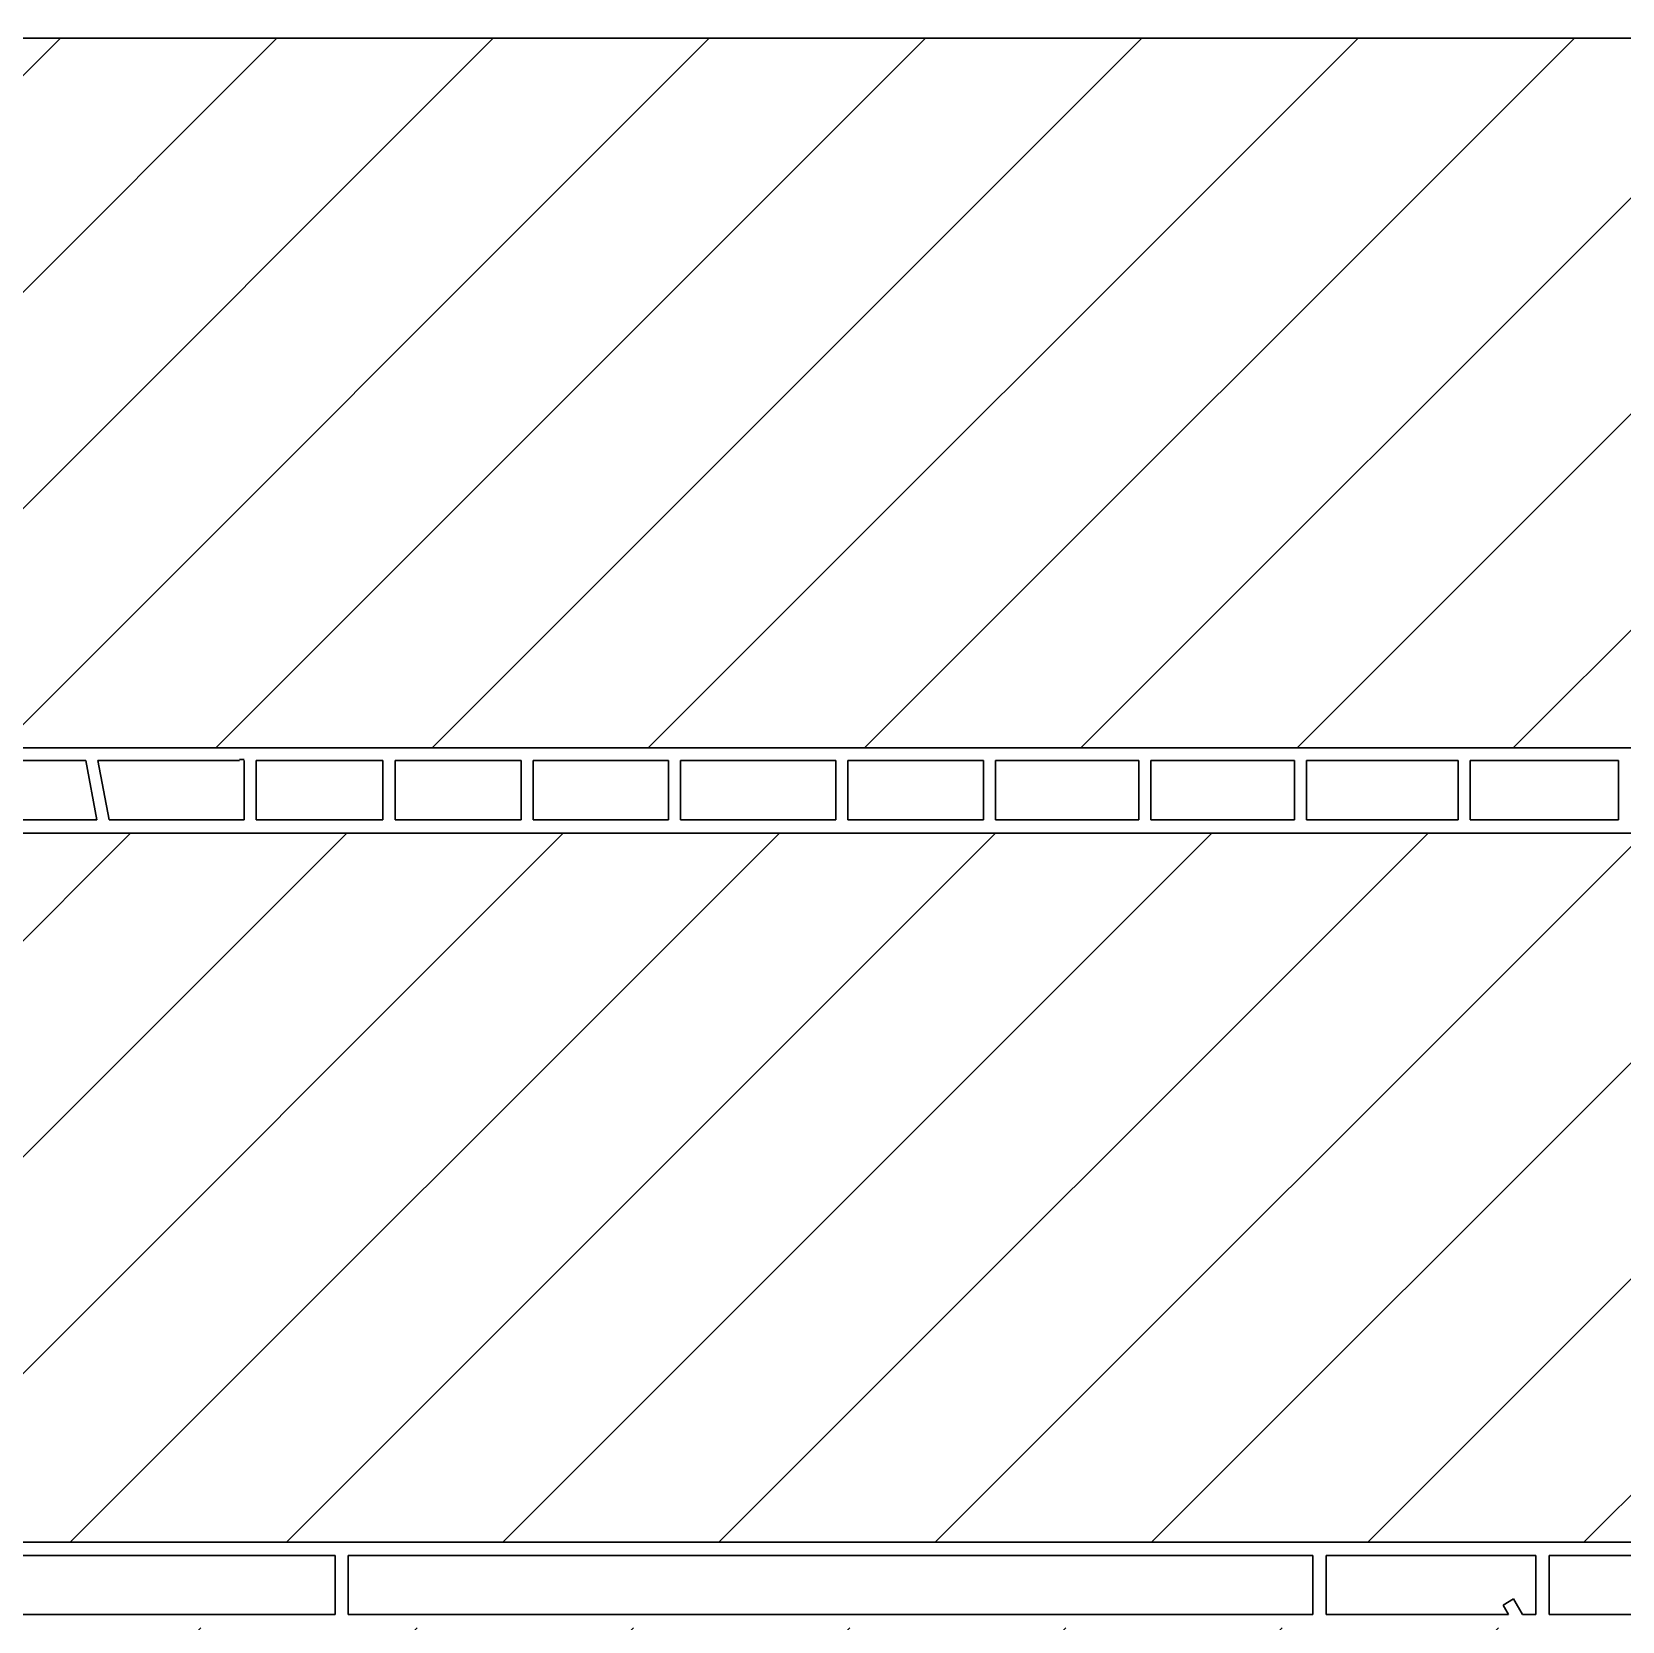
# Model space of a CAD drawing. Header units: millimetres. Extents: x 37468544 to 37497214, y 4323540 to 4346451.
# Drawn here: x 37473912 to 37474572, y 4341779 to 4342439 of the extents above; entities that cross this region are included whole.
import ezdxf

# ---------------------------------------------------------------- set-up
doc = ezdxf.new("R2010")
doc.units = ezdxf.units.MM
doc.layers.add('2-52煤巷道', color=150, linetype='Continuous', lineweight=30)

msp = doc.modelspace()

# ---------------------------------------------------------------- hatches: boundary and pattern name
h = msp.add_hatch()
h.set_pattern_fill('ANSI31', color=252, scale=20)
h.paths.add_polyline_path([(37472366.21, 4342105.91), (37475036.76, 4342105.91), (37475036.76, 4341811.41), (37472366.21, 4341811.41)])
h.paths.add_polyline_path([(37472363.14, 4342766.04), (37475047.03, 4342766.04), (37475047.03, 4342471.24), (37472363.14, 4342471.24)])
h.paths.add_polyline_path([(37472366.94, 4342436.04), (37475027.1, 4342436.04), (37475027.1, 4342141.26), (37472366.94, 4342141.26)])
h.paths.add_polyline_path([(37472364.28, 4341498.71), (37475040.1, 4341498.71), (37475040.1, 4341207.16), (37472364.28, 4341207.16)])
h.paths.add_polyline_path([(37472364.28, 4341775.91), (37475040.1, 4341775.91), (37475040.1, 4341529.91), (37472364.28, 4341529.91)])

# ---------------------------------------------------------------- linework, layer by layer
at = {"color": 252}
for points in [[(37472366.94, 4342436.04), (37475027.1, 4342436.04), (37475027.1, 4342141.26), (37472366.94, 4342141.26)], [(37472366.21, 4342105.91), (37475036.76, 4342105.91), (37475036.76, 4341811.41), (37472366.21, 4341811.41)]]:
    msp.add_lwpolyline(points, close=True, dxfattribs=at)
at = {"layer": '2-52煤巷道', "color": 150, "lineweight": 30}
for p, q in [((37472366.94, 4342436.04), (37475027.1, 4342436.04)), ((37472366.94, 4342141.26), (37475027.1, 4342141.26)), ((37473883.72, 4342136.06), (37473933.98, 4342136.06)), ((37473933.98, 4342136.06), (37473938.62, 4342111.41)), ((37473939.07, 4342136.06), (37473943.71, 4342111.41)), ((37473939.07, 4342136.06), (37473997.83, 4342136.06)), ((37473939.07, 4342136.04), (37473943.71, 4342111.41)), ((37473997.83, 4342136.4), (37473999.77, 4342136.4)), ((37473999.77, 4342111.41), (37473999.77, 4342136.06)), ((37474004.77, 4342136.06), (37474057.42, 4342136.06)), ((37474004.77, 4342111.41), (37474004.77, 4342136.06)), ((37474057.42, 4342111.41), (37474057.42, 4342136.06)), ((37474062.42, 4342136.06), (37474114.77, 4342136.06)), ((37474062.42, 4342111.41), (37474062.42, 4342136.06)), ((37474114.77, 4342111.41), (37474114.77, 4342136.06)), ((37474119.77, 4342111.41), (37474119.77, 4342136.06)), ((37474119.77, 4342136.06), (37474175.93, 4342136.06)), ((37474175.93, 4342111.41), (37474175.93, 4342136.06)), ((37474180.93, 4342136.06), (37474245.47, 4342136.06)), ((37474180.93, 4342111.41), (37474180.93, 4342136.06)), ((37474245.47, 4342111.41), (37474245.47, 4342136.06)), ((37474250.47, 4342136.06), (37474306.79, 4342136.06)), ((37474250.47, 4342111.41), (37474250.47, 4342136.06)), ((37474306.79, 4342111.41), (37474306.79, 4342136.06)), ((37474311.79, 4342136.06), (37474371.32, 4342136.06)), ((37474311.79, 4342111.41), (37474311.79, 4342136.06)), ((37474371.32, 4342111.41), (37474371.32, 4342136.06)), ((37474376.32, 4342136.06), (37474435.95, 4342136.06)), ((37474376.32, 4342111.41), (37474376.32, 4342136.06)), ((37474435.95, 4342111.41), (37474435.95, 4342136.06)), ((37474440.95, 4342136.06), (37474503.95, 4342136.06)), ((37474440.95, 4342111.41), (37474440.95, 4342136.06)), ((37474503.95, 4342111.41), (37474503.95, 4342136.06)), ((37474508.95, 4342136.06), (37474570.46, 4342136.06)), ((37474508.95, 4342111.41), (37474508.95, 4342136.06)), ((37474570.46, 4342111.41), (37474570.46, 4342136.06)), ((37473883.72, 4342111.41), (37473938.62, 4342111.41)), ((37473943.71, 4342111.41), (37473999.77, 4342111.41)), ((37474004.77, 4342111.41), (37474057.42, 4342111.41)), ((37474062.42, 4342111.41), (37474114.77, 4342111.41)), ((37474119.77, 4342111.41), (37474175.93, 4342111.41)), ((37474180.93, 4342111.41), (37474245.47, 4342111.41)), ((37474250.47, 4342111.41), (37474306.79, 4342111.41)), ((37474311.79, 4342111.41), (37474371.32, 4342111.41)), ((37474376.32, 4342111.41), (37474435.95, 4342111.41)), ((37474440.95, 4342111.41), (37474503.95, 4342111.41)), ((37474508.95, 4342111.41), (37474570.46, 4342111.41)), ((37472366.21, 4342105.91), (37475036.76, 4342105.91)), ((37472366.21, 4341811.41), (37475036.76, 4341811.41)), ((37473767.58, 4341805.91), (37474037.51, 4341805.91)), ((37474037.51, 4341781.41), (37474037.51, 4341805.91)), ((37474043.01, 4341805.91), (37474443.55, 4341805.91)), ((37474043.01, 4341805.91), (37474043.01, 4341781.41)), ((37474443.55, 4341805.91), (37474443.55, 4341781.41)), ((37474449.05, 4341805.91), (37474449.05, 4341781.41)), ((37474449.05, 4341805.91), (37474536.16, 4341805.91)), ((37474536.16, 4341781.41), (37474536.16, 4341805.91)), ((37474541.66, 4341781.41), (37474541.66, 4341805.91)), ((37474541.66, 4341805.91), (37474936.31, 4341805.91)), ((37474522.57, 4341785.35), (37474524.85, 4341781.41)), ((37474526.9, 4341787.85), (37474530.62, 4341781.41)), ((37473865.87, 4341781.41), (37474037.51, 4341781.41)), ((37474043.01, 4341781.41), (37474443.55, 4341781.41))]:
    msp.add_line(p, q, dxfattribs=at)
for points in [[(37474522.57, 4341785.35), (37474526.9, 4341787.85)], [(37474449.05, 4341781.41), (37474524.85, 4341781.41)], [(37474530.62, 4341781.41), (37474536.16, 4341781.41)], [(37474541.66, 4341781.41), (37474741.4, 4341781.41)]]:
    msp.add_lwpolyline(points, dxfattribs=at)

doc.saveas('drawing.dxf')
